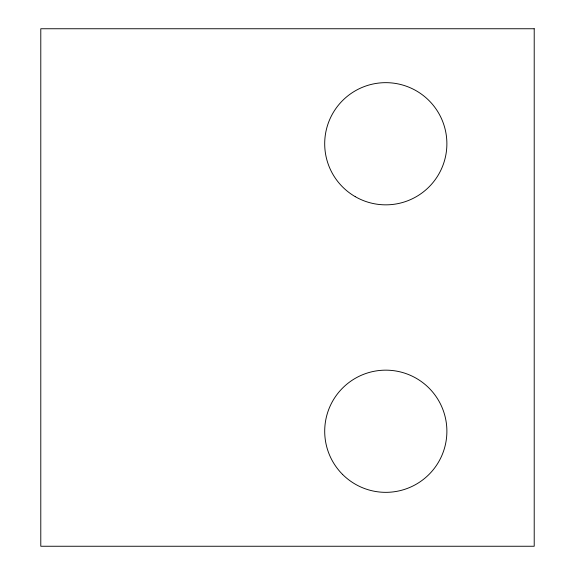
<?xml version="1.0" encoding="UTF-8"?>
<svg xmlns="http://www.w3.org/2000/svg" width="575" height="575" viewBox="0 0 575 575"><rect width="100%" height="100%" fill="white"/><g stroke="black" fill="none" stroke-linecap="round" stroke-linejoin="round"><path stroke-width="0.86" d="M534.211 28.75L40.789 28.75L40.789 546.25L534.211 546.25L534.211 28.75M342.592 474.447A61.094 61.094 0 0 0 444.806 447.062A61.094 61.094 0 0 0 369.984 372.241A61.094 61.094 0 0 0 342.592 474.447M355.242 196.657A61.094 61.094 0 0 0 446.883 143.75A61.094 61.094 0 0 0 355.242 90.843A61.094 61.094 0 0 0 355.242 196.657"/></g></svg>
